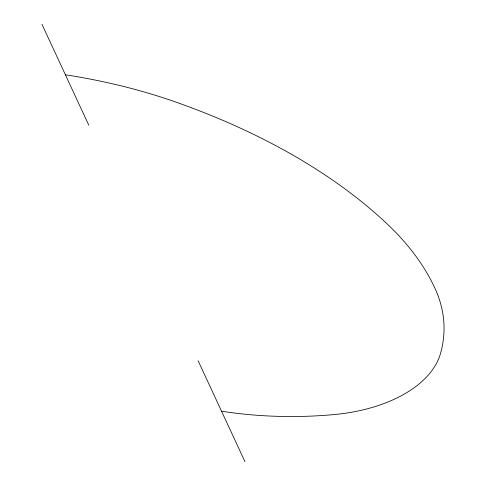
<?xml version="1.0" encoding="UTF-8"?>
<svg xmlns="http://www.w3.org/2000/svg" width="486" height="486" viewBox="0 0 486 486"><rect width="100%" height="100%" fill="white"/><g stroke="black" fill="none" stroke-linecap="round" stroke-linejoin="round"><path stroke-width="0.73" d="M41.966 24.3L88.81 125.236M198.118 360.764L244.968 461.7M65.391 74.771A422.194 243.753 0 0 1 177.032 102.497A637.826 368.242 0 0 1 386.832 223.621A422.194 243.753 0 0 1 434.855 288.077A269.572 155.635 0 0 1 440.462 353.626A127.836 73.805 0 0 1 335.079 414.467A269.572 155.635 0 0 1 221.543 411.229"/></g></svg>
